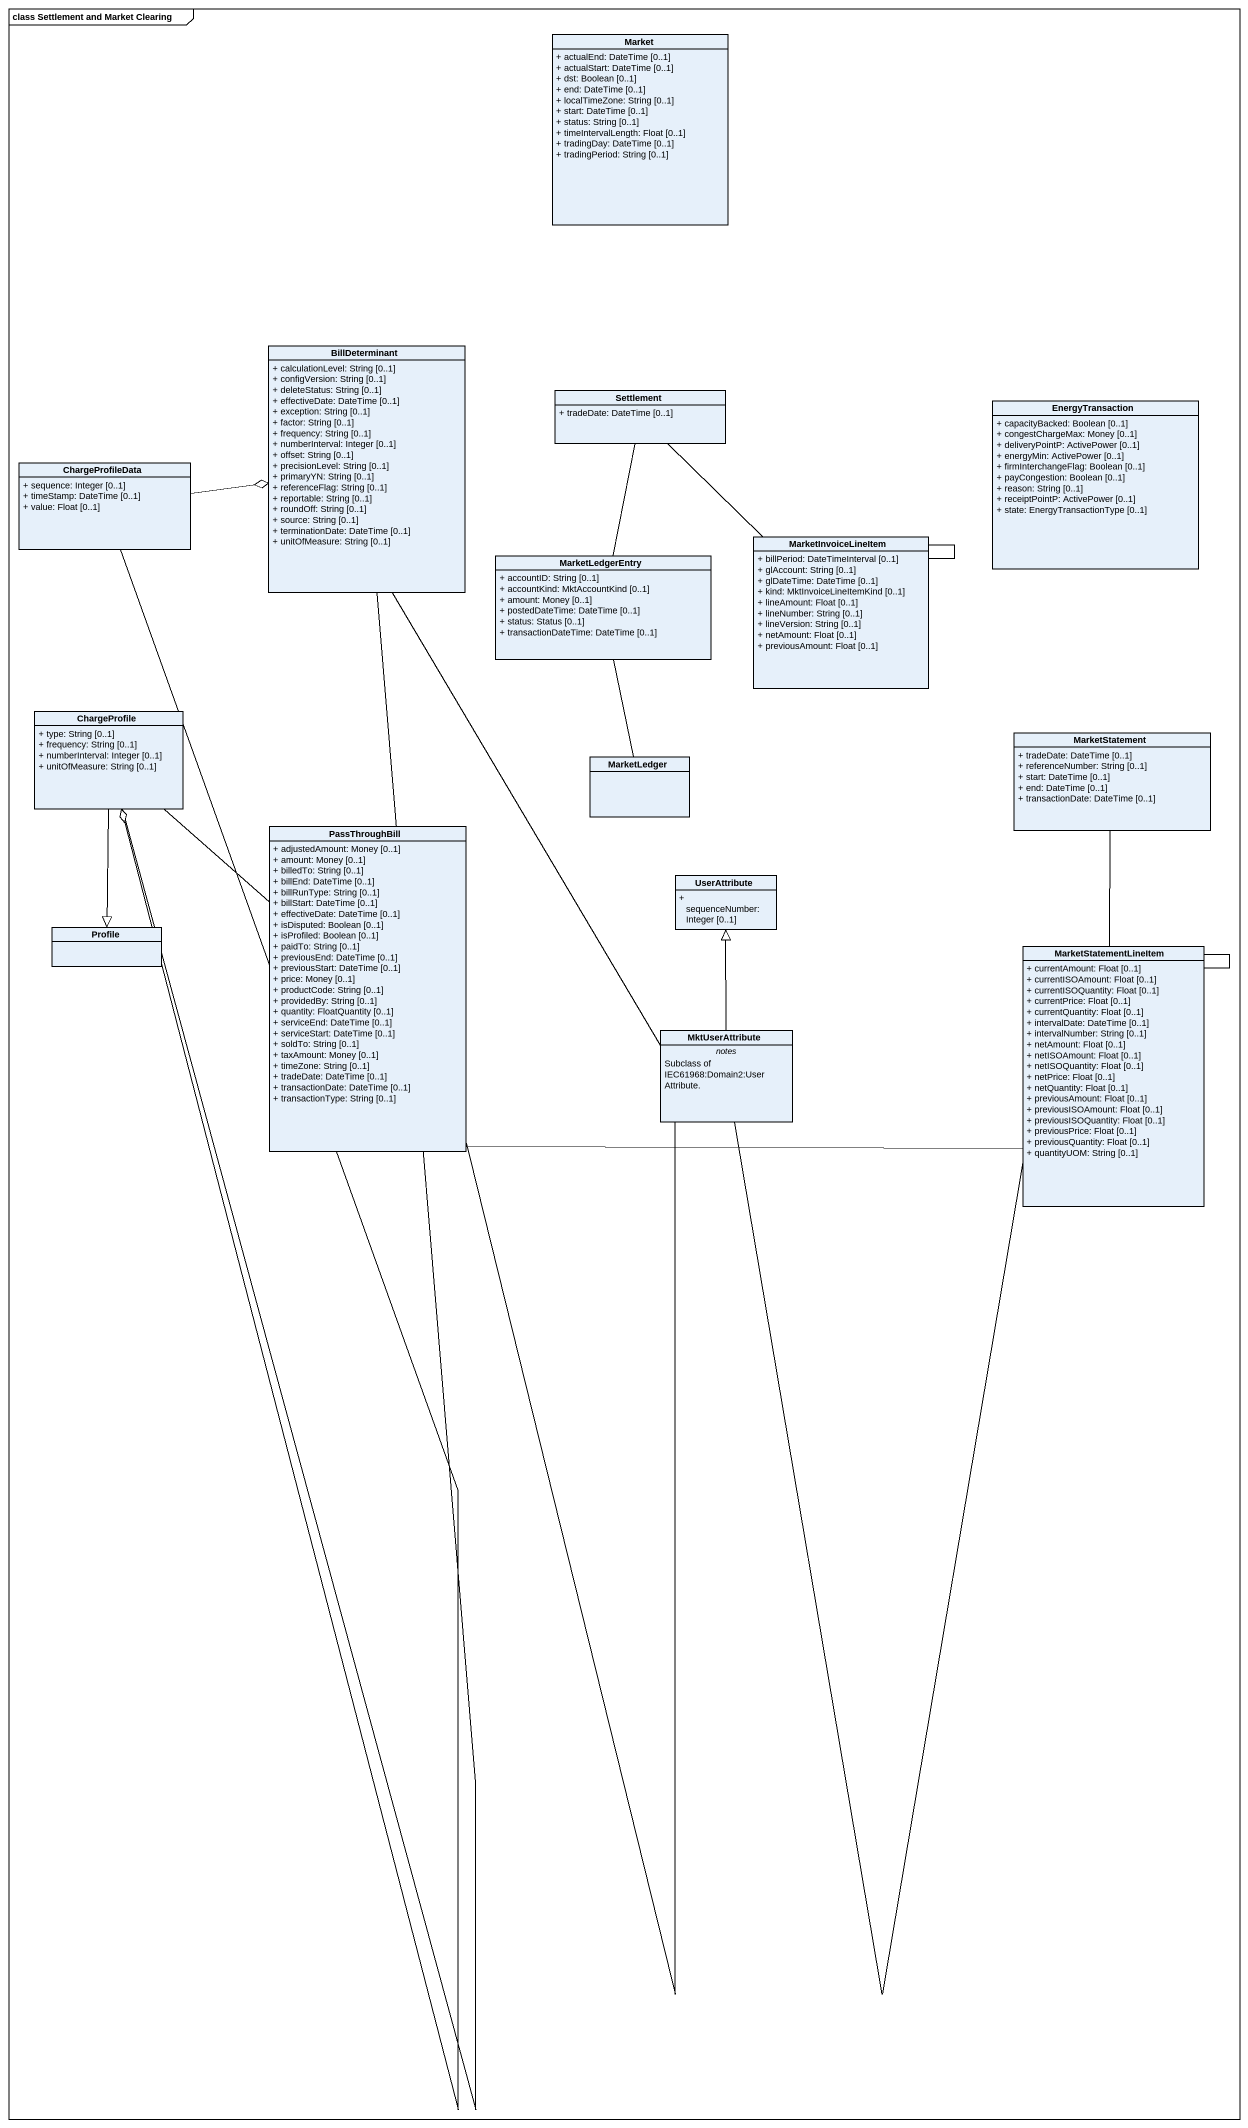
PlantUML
@startuml
mainframe class Settlement and Market Clearing
hide circle
hide empty members
skinparam classAttributeIconSize 0
class Market {
  + actualEnd: DateTime [0..1]
  + actualStart: DateTime [0..1]
  + dst: Boolean [0..1]
  + end: DateTime [0..1]
  + localTimeZone: String [0..1]
  + start: DateTime [0..1]
  + status: String [0..1]
  + timeIntervalLength: Float [0..1]
  + tradingDay: DateTime [0..1]
  + tradingPeriod: String [0..1]
}
class BillDeterminant {
  + calculationLevel: String [0..1]
  + configVersion: String [0..1]
  + deleteStatus: String [0..1]
  + effectiveDate: DateTime [0..1]
  + exception: String [0..1]
  + factor: String [0..1]
  + frequency: String [0..1]
  + numberInterval: Integer [0..1]
  + offset: String [0..1]
  + precisionLevel: String [0..1]
  + primaryYN: String [0..1]
  + referenceFlag: String [0..1]
  + reportable: String [0..1]
  + roundOff: String [0..1]
  + source: String [0..1]
  + terminationDate: DateTime [0..1]
  + unitOfMeasure: String [0..1]
}
class Settlement {
  + tradeDate: DateTime [0..1]
}
class EnergyTransaction {
  + capacityBacked: Boolean [0..1]
  + congestChargeMax: Money [0..1]
  + deliveryPointP: ActivePower [0..1]
  + energyMin: ActivePower [0..1]
  + firmInterchangeFlag: Boolean [0..1]
  + payCongestion: Boolean [0..1]
  + reason: String [0..1]
  + receiptPointP: ActivePower [0..1]
  + state: EnergyTransactionType [0..1]
}
class ChargeProfileData {
  + sequence: Integer [0..1]
  + timeStamp: DateTime [0..1]
  + value: Float [0..1]
}
class MarketInvoiceLineItem {
  + billPeriod: DateTimeInterval [0..1]
  + glAccount: String [0..1]
  + glDateTime: DateTime [0..1]
  + kind: MktInvoiceLineItemKind [0..1]
  + lineAmount: Float [0..1]
  + lineNumber: String [0..1]
  + lineVersion: String [0..1]
  + netAmount: Float [0..1]
  + previousAmount: Float [0..1]
}
class MarketLedgerEntry {
  + accountID: String [0..1]
  + accountKind: MktAccountKind [0..1]
  + amount: Money [0..1]
  + postedDateTime: DateTime [0..1]
  + status: Status [0..1]
  + transactionDateTime: DateTime [0..1]
}
class ChargeProfile {
  + type: String [0..1]
  + frequency: String [0..1]
  + numberInterval: Integer [0..1]
  + unitOfMeasure: String [0..1]
}
class MarketStatement {
  + tradeDate: DateTime [0..1]
  + referenceNumber: String [0..1]
  + start: DateTime [0..1]
  + end: DateTime [0..1]
  + transactionDate: DateTime [0..1]
}
class MarketLedger
class PassThroughBill {
  + adjustedAmount: Money [0..1]
  + amount: Money [0..1]
  + billedTo: String [0..1]
  + billEnd: DateTime [0..1]
  + billRunType: String [0..1]
  + billStart: DateTime [0..1]
  + effectiveDate: DateTime [0..1]
  + isDisputed: Boolean [0..1]
  + isProfiled: Boolean [0..1]
  + paidTo: String [0..1]
  + previousEnd: DateTime [0..1]
  + previousStart: DateTime [0..1]
  + price: Money [0..1]
  + productCode: String [0..1]
  + providedBy: String [0..1]
  + quantity: FloatQuantity [0..1]
  + serviceEnd: DateTime [0..1]
  + serviceStart: DateTime [0..1]
  + soldTo: String [0..1]
  + taxAmount: Money [0..1]
  + timeZone: String [0..1]
  + tradeDate: DateTime [0..1]
  + transactionDate: DateTime [0..1]
  + transactionType: String [0..1]
}
class UserAttribute {
  + sequenceNumber: Integer [0..1]
}
class Profile
class MarketStatementLineItem {
  + currentAmount: Float [0..1]
  + currentISOAmount: Float [0..1]
  + currentISOQuantity: Float [0..1]
  + currentPrice: Float [0..1]
  + currentQuantity: Float [0..1]
  + intervalDate: DateTime [0..1]
  + intervalNumber: String [0..1]
  + netAmount: Float [0..1]
  + netISOAmount: Float [0..1]
  + netISOQuantity: Float [0..1]
  + netPrice: Float [0..1]
  + netQuantity: Float [0..1]
  + previousAmount: Float [0..1]
  + previousISOAmount: Float [0..1]
  + previousISOQuantity: Float [0..1]
  + previousPrice: Float [0..1]
  + previousQuantity: Float [0..1]
  + quantityUOM: String [0..1]
}
class MktUserAttribute {
  -- notes --
  Subclass of IEC61968:Domain2:UserAttribute.
}
BillDeterminant o-left- ChargeProfileData
BillDeterminant -- MktUserAttribute
MarketInvoiceLineItem -up- Settlement
MarketInvoiceLineItem -- MarketInvoiceLineItem
MarketLedgerEntry -up- Settlement
ChargeProfile -up- BillDeterminant
ChargeProfile o-up- ChargeProfileData
ChargeProfile -- PassThroughBill
ChargeProfile --|> Profile
MarketLedger -up- MarketLedgerEntry
PassThroughBill -right- MarketStatementLineItem
PassThroughBill -right- MktUserAttribute
MarketStatementLineItem -up- MarketStatement
MarketStatementLineItem -- MarketStatementLineItem
MarketStatementLineItem -left- MktUserAttribute
MktUserAttribute -up-|> UserAttribute
@enduml
